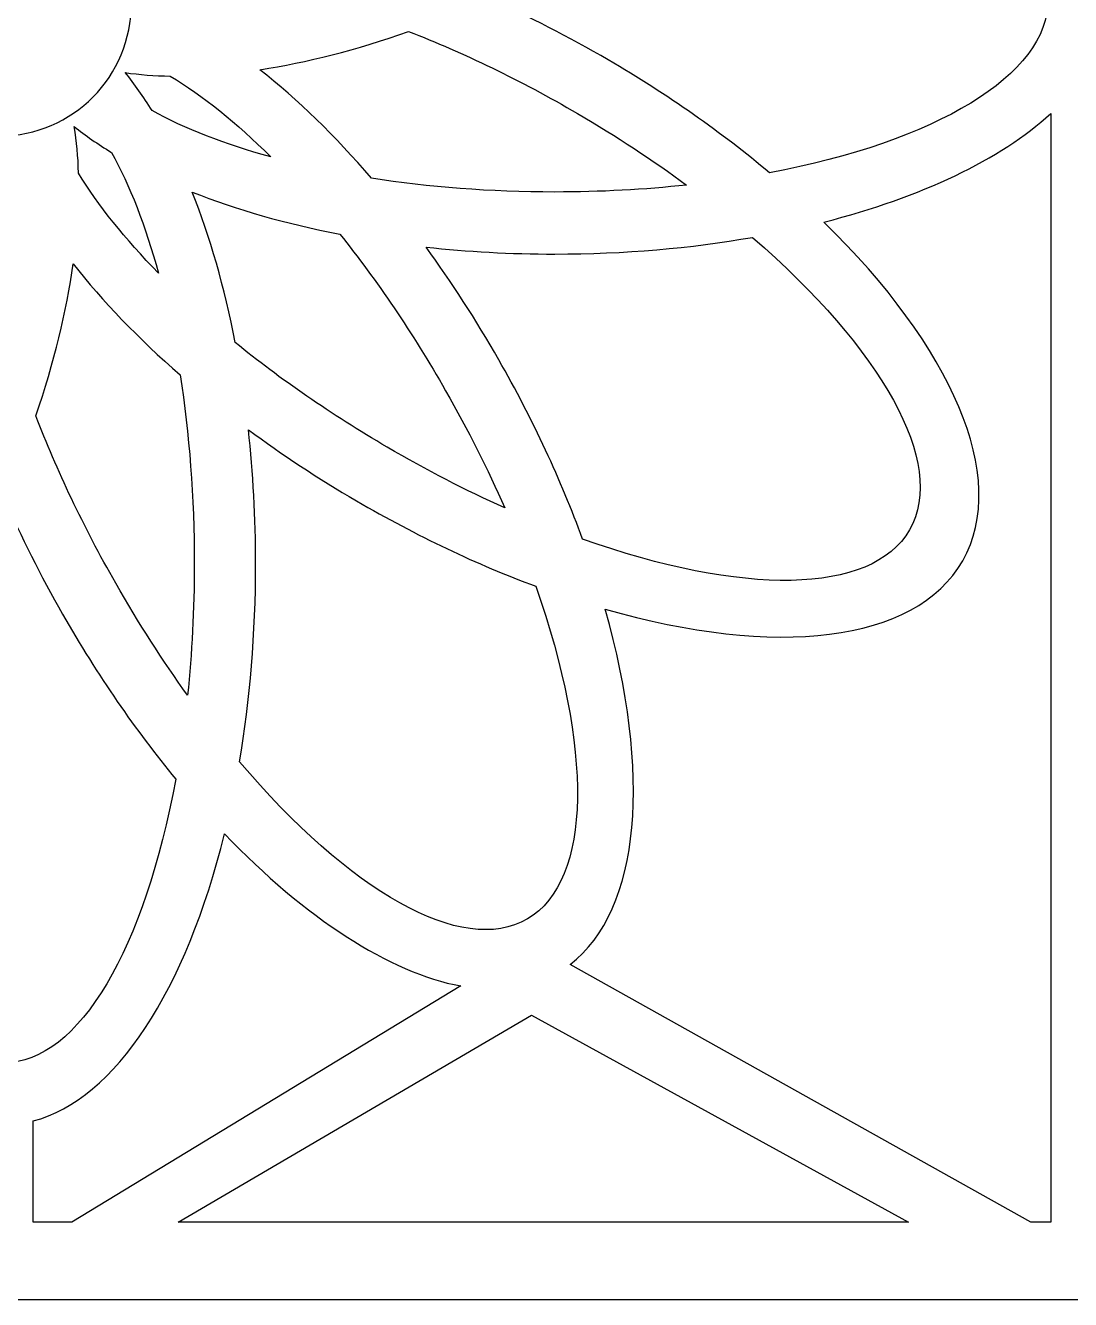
# Model space of a CAD drawing. Header units: centimetres. Extents: x -2.22 to 2.22, y -4.33 to 4.33.
# Drawn here: x 0.028 to 1.184, y -4.331 to -2.922 of the extents above; entities that cross this region are included whole.
import ezdxf

# ---------------------------------------------------------------- set-up
doc = ezdxf.new("R2010")
doc.units = ezdxf.units.CM
doc.header["$MEASUREMENT"] = 0
doc.layers.add('Layer 1', color=7, linetype='Continuous')

msp = doc.modelspace()

# ---------------------------------------------------------------- linework, layer by layer
at = {"layer": 'Layer 1', "color": 242}
for points, knots in [([(-2.21947, -4.33143), (-2.21947, -4.33143), (-2.21947, 4.33143), (-2.21947, 4.33143), (-2.21947, 4.33143), (-2.21947, 4.33143), (2.21948, 4.33143), (2.21948, 4.33143), (2.21948, 4.33143), (2.21948, 4.33143), (2.21948, -4.33143), (2.21948, -4.33143), (2.21948, -4.33143), (2.21948, -4.33143), (-2.21947, -4.33143), (-2.21947, -4.33143)], [0, 0, 0, 0, 0.2, 0.2, 0.2, 0.2, 0.4, 0.4, 0.4, 0.4, 0.6, 0.6, 0.6, 0.6, 1, 1, 1, 1]), ([(0.84902, -2.70055), (0.79608, -2.74521), (0.73547, -2.78814), (0.66875, -2.82709), (0.66875, -2.82709), (0.62627, -2.85189), (0.58363, -2.87371), (0.54156, -2.89251), (0.54156, -2.89251), (0.58494, -2.91171), (0.62894, -2.93413), (0.67279, -2.95973), (0.67279, -2.95973), (0.73875, -2.99824), (0.79874, -3.04064), (0.85126, -3.08475), (0.85126, -3.08475), (1.03369, -3.05026), (1.15954, -2.97729), (1.15954, -2.89286), (1.15954, -2.89286), (1.15954, -2.80809), (1.03266, -2.73487), (0.84902, -2.70055)], [0, 0, 0, 0, 0.1428571, 0.1428571, 0.1428571, 0.1428571, 0.2857143, 0.2857143, 0.2857143, 0.2857143, 0.4285714, 0.4285714, 0.4285714, 0.4285714, 0.5714286, 0.5714286, 0.5714286, 0.5714286, 0.7142857, 0.7142857, 0.7142857, 0.7142857, 1, 1, 1, 1]), ([(-0.14523, -2.89694), (-0.14523, -2.81585), (-0.08019, -2.75008), (0.00001, -2.75008), (0.00001, -2.75008), (0.0802, -2.75008), (0.14524, -2.81585), (0.14524, -2.89694), (0.14524, -2.89694), (0.14524, -2.97804), (0.0802, -3.04381), (0.00001, -3.04381), (0.00001, -3.04381), (-0.08019, -3.04381), (-0.14523, -2.97804), (-0.14523, -2.89694)], [0, 0, 0, 0, 0.2, 0.2, 0.2, 0.2, 0.4, 0.4, 0.4, 0.4, 0.6, 0.6, 0.6, 0.6, 1, 1, 1, 1]), ([(0.45195, -2.92832), (0.39438, -2.94858), (0.3389, -2.96272), (0.28746, -2.97056), (0.28746, -2.97056), (0.32872, -3.00325), (0.37044, -3.04371), (0.41095, -3.09075), (0.41095, -3.09075), (0.47364, -3.10055), (0.54205, -3.10595), (0.6137, -3.10595), (0.6137, -3.10595), (0.66421, -3.10595), (0.71312, -3.10326), (0.75955, -3.09824), (0.75955, -3.09824), (0.72232, -3.07089), (0.68191, -3.04429), (0.63886, -3.01915), (0.63886, -3.01915), (0.57548, -2.98215), (0.51223, -2.95173), (0.45195, -2.92832)], [0, 0, 0, 0, 0.1428571, 0.1428571, 0.1428571, 0.1428571, 0.2857143, 0.2857143, 0.2857143, 0.2857143, 0.4285714, 0.4285714, 0.4285714, 0.4285714, 0.5714286, 0.5714286, 0.5714286, 0.5714286, 0.7142857, 0.7142857, 0.7142857, 0.7142857, 1, 1, 1, 1]), ([(0.18825, -2.97773), (0.17079, -2.97739), (0.15414, -2.97609), (0.13842, -2.97381), (0.13842, -2.97381), (0.14872, -2.98647), (0.15862, -3.00055), (0.16808, -3.01592), (0.16808, -3.01592), (0.2041, -3.03577), (0.24861, -3.0531), (0.29952, -3.06711), (0.29952, -3.06711), (0.2614, -3.02924), (0.2237, -2.99896), (0.18825, -2.97773)], [0, 0, 0, 0, 0.2, 0.2, 0.2, 0.2, 0.4, 0.4, 0.4, 0.4, 0.6, 0.6, 0.6, 0.6, 1, 1, 1, 1]), ([(1.16236, -4.24566), (1.16236, -4.24566), (1.16236, -3.01914), (1.16236, -3.01914), (1.16236, -3.01914), (1.10689, -3.0698), (1.01913, -3.11172), (0.91146, -3.13921), (0.91146, -3.13921), (1.05203, -3.27662), (1.11758, -3.42184), (1.06497, -3.51398), (1.06497, -3.51398), (1.01258, -3.60574), (0.8565, -3.62119), (0.66956, -3.56759), (0.66956, -3.56759), (0.72059, -3.74789), (0.70966, -3.90014), (0.63063, -3.96072), (0.63063, -3.96072), (0.63063, -3.96072), (1.14022, -4.24566), (1.14022, -4.24566), (1.14022, -4.24566), (1.14022, -4.24566), (1.16236, -4.24566), (1.16236, -4.24566)], [0, 0, 0, 0, 0.125, 0.125, 0.125, 0.125, 0.25, 0.25, 0.25, 0.25, 0.375, 0.375, 0.375, 0.375, 0.5, 0.5, 0.5, 0.5, 0.625, 0.625, 0.625, 0.625, 0.75, 0.75, 0.75, 0.75, 1, 1, 1, 1]), ([(0.12308, -3.06208), (0.10813, -3.05296), (0.09435, -3.04342), (0.08187, -3.03349), (0.08187, -3.03349), (0.08452, -3.04967), (0.08614, -3.06687), (0.08673, -3.08496), (0.08673, -3.08496), (0.10812, -3.12036), (0.13809, -3.15787), (0.17525, -3.19575), (0.17525, -3.19575), (0.16096, -3.14368), (0.14329, -3.09839), (0.12308, -3.06208)], [0, 0, 0, 0, 0.2, 0.2, 0.2, 0.2, 0.4, 0.4, 0.4, 0.4, 0.6, 0.6, 0.6, 0.6, 1, 1, 1, 1]), ([(0.37588, -3.15262), (0.31601, -3.14106), (0.26097, -3.12525), (0.21255, -3.10604), (0.21255, -3.10604), (0.23212, -3.15521), (0.24824, -3.21134), (0.26006, -3.27256), (0.26006, -3.27256), (0.30951, -3.31274), (0.36609, -3.35201), (0.42813, -3.38823), (0.42813, -3.38823), (0.47188, -3.41378), (0.51556, -3.43617), (0.55825, -3.4553), (0.55825, -3.4553), (0.53954, -3.41279), (0.5177, -3.36932), (0.49284, -3.32579), (0.49284, -3.32579), (0.45625, -3.26169), (0.41652, -3.20337), (0.37588, -3.15262)], [0, 0, 0, 0, 0.1428571, 0.1428571, 0.1428571, 0.1428571, 0.2857143, 0.2857143, 0.2857143, 0.2857143, 0.4285714, 0.4285714, 0.4285714, 0.4285714, 0.5714286, 0.5714286, 0.5714286, 0.5714286, 0.7142857, 0.7142857, 0.7142857, 0.7142857, 1, 1, 1, 1]), ([(0.83238, -3.15613), (0.76445, -3.16803), (0.69074, -3.17457), (0.6137, -3.17457), (0.6137, -3.17457), (0.56464, -3.17457), (0.51693, -3.17191), (0.4712, -3.16691), (0.4712, -3.16691), (0.49928, -3.20547), (0.52629, -3.24714), (0.55161, -3.29148), (0.55161, -3.29148), (0.58969, -3.35818), (0.62068, -3.42523), (0.64435, -3.48999), (0.64435, -3.48999), (0.81939, -3.55235), (0.96446, -3.55279), (1.00621, -3.47967), (1.00621, -3.47967), (1.04812, -3.40626), (0.97445, -3.27869), (0.83238, -3.15613)], [0, 0, 0, 0, 0.1428571, 0.1428571, 0.1428571, 0.1428571, 0.2857143, 0.2857143, 0.2857143, 0.2857143, 0.4285714, 0.4285714, 0.4285714, 0.4285714, 0.5714286, 0.5714286, 0.5714286, 0.5714286, 0.7142857, 0.7142857, 0.7142857, 0.7142857, 1, 1, 1, 1]), ([(0.1991, -3.30841), (0.15297, -3.26812), (0.11312, -3.22661), (0.08069, -3.18549), (0.08069, -3.18549), (0.07332, -3.23796), (0.05953, -3.29472), (0.03949, -3.35372), (0.03949, -3.35372), (0.06245, -3.41352), (0.09203, -3.47613), (0.12785, -3.53888), (0.12785, -3.53888), (0.15311, -3.58311), (0.17987, -3.6246), (0.20738, -3.66275), (0.20738, -3.66275), (0.21219, -3.61647), (0.21477, -3.56778), (0.21477, -3.51751), (0.21477, -3.51751), (0.21477, -3.44351), (0.2092, -3.37291), (0.1991, -3.30841)], [0, 0, 0, 0, 0.1428571, 0.1428571, 0.1428571, 0.1428571, 0.2857143, 0.2857143, 0.2857143, 0.2857143, 0.4285714, 0.4285714, 0.4285714, 0.4285714, 0.5714286, 0.5714286, 0.5714286, 0.5714286, 0.7142857, 0.7142857, 0.7142857, 0.7142857, 1, 1, 1, 1]), ([(0.59271, -3.54225), (0.52799, -3.51822), (0.46092, -3.48661), (0.39421, -3.44766), (0.39421, -3.44766), (0.35172, -3.42285), (0.31172, -3.39643), (0.27458, -3.36898), (0.27458, -3.36898), (0.27983, -3.41657), (0.28263, -3.46632), (0.28263, -3.51751), (0.28263, -3.51751), (0.28263, -3.59453), (0.27631, -3.66827), (0.26479, -3.73632), (0.26479, -3.73632), (0.38554, -3.87883), (0.51096, -3.95255), (0.58327, -3.91034), (0.58327, -3.91034), (0.65587, -3.86795), (0.65514, -3.72023), (0.59271, -3.54225)], [0, 0, 0, 0, 0.1428571, 0.1428571, 0.1428571, 0.1428571, 0.2857143, 0.2857143, 0.2857143, 0.2857143, 0.4285714, 0.4285714, 0.4285714, 0.4285714, 0.5714286, 0.5714286, 0.5714286, 0.5714286, 0.7142857, 0.7142857, 0.7142857, 0.7142857, 1, 1, 1, 1]), ([(0.19422, -3.75547), (0.15006, -3.70193), (0.10761, -3.64065), (0.06909, -3.57318), (0.06909, -3.57318), (0.04456, -3.53022), (0.02298, -3.48712), (0.00439, -3.44457), (0.00439, -3.44457), (-0.01459, -3.48844), (-0.03677, -3.53293), (-0.06208, -3.57727), (-0.06208, -3.57727), (-0.10017, -3.64397), (-0.1421, -3.70463), (-0.18572, -3.75774), (-0.18572, -3.75774), (-0.15161, -3.94221), (-0.07945, -4.06947), (0.00404, -4.06947), (0.00404, -4.06947), (0.08787, -4.06947), (0.16028, -3.94117), (0.19422, -3.75547)], [0, 0, 0, 0, 0.1428571, 0.1428571, 0.1428571, 0.1428571, 0.2857143, 0.2857143, 0.2857143, 0.2857143, 0.4285714, 0.4285714, 0.4285714, 0.4285714, 0.5714286, 0.5714286, 0.5714286, 0.5714286, 0.7142857, 0.7142857, 0.7142857, 0.7142857, 1, 1, 1, 1]), ([(0.07934, -4.24566), (0.07934, -4.24566), (0.50956, -3.9845), (0.50956, -3.9845), (0.50956, -3.9845), (0.4307, -3.96977), (0.33785, -3.90954), (0.24825, -3.81627), (0.24825, -3.81627), (0.20581, -3.98802), (0.12792, -4.1102), (0.03656, -4.13388), (0.03656, -4.13388), (0.03656, -4.13388), (0.03656, -4.24566), (0.03656, -4.24566), (0.03656, -4.24566), (0.03656, -4.24566), (0.07934, -4.24566), (0.07934, -4.24566)], [0, 0, 0, 0, 0.1666667, 0.1666667, 0.1666667, 0.1666667, 0.3333333, 0.3333333, 0.3333333, 0.3333333, 0.5, 0.5, 0.5, 0.5, 0.6666667, 0.6666667, 0.6666667, 0.6666667, 1, 1, 1, 1]), ([(1.00515, -4.24566), (1.00515, -4.24566), (0.588, -4.01691), (0.588, -4.01691), (0.588, -4.01691), (0.588, -4.01691), (0.19685, -4.24566), (0.19685, -4.24566), (0.19685, -4.24566), (0.19685, -4.24566), (1.00515, -4.24566), (1.00515, -4.24566)], [0, 0, 0, 0, 0.25, 0.25, 0.25, 0.25, 0.5, 0.5, 0.5, 0.5, 1, 1, 1, 1])]:
    msp.add_open_spline(points, degree=3, knots=knots, dxfattribs=at)

doc.saveas('drawing.dxf')
